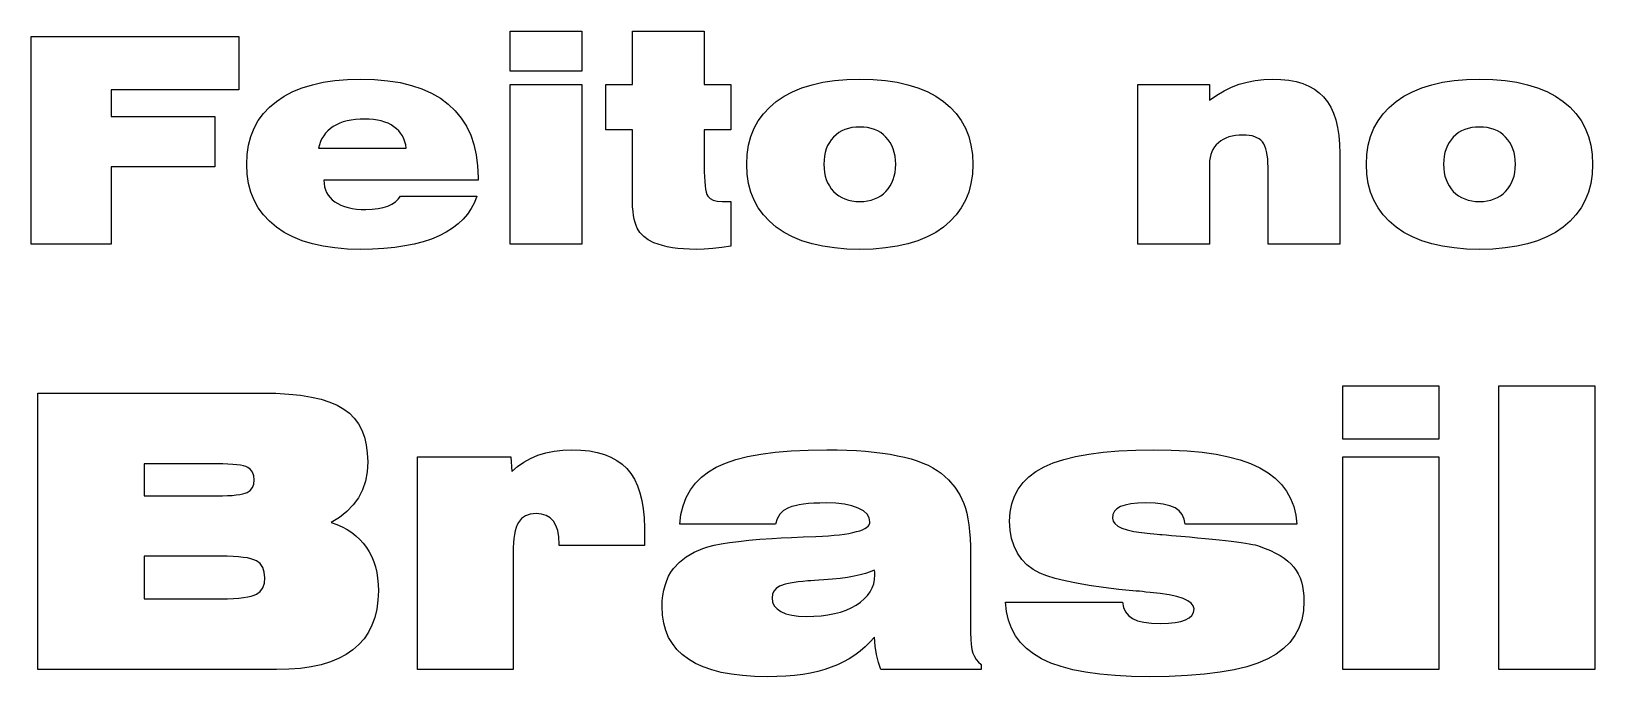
# Model space of a CAD drawing. Header units: millimetres. Extents: x -14.8 to 14.6, y -0.1 to 12.
import ezdxf

# ---------------------------------------------------------------- set-up
doc = ezdxf.new("R2010")
doc.units = ezdxf.units.MM

msp = doc.modelspace()

# ---------------------------------------------------------------- linework, layer by layer
at = {"color": 7, "linetype": 'Continuous'}
for p, q in [((-14.758, 8), (-14.758, 11.9)), ((-14.758, 11.9), (-14.758, 11.9)), ((-14.758, 11.9), (-10.858, 11.9)), ((-10.858, 11.9), (-10.858, 11.9)), ((-10.858, 11.9), (-10.858, 10.9)), ((-5.758, 11.25), (-5.758, 12)), ((-5.758, 12), (-5.758, 12)), ((-5.758, 12), (-4.408, 12)), ((-4.408, 12), (-4.408, 12)), ((-4.408, 12), (-4.408, 11.25)), ((-3.458, 11), (-3.458, 12)), ((-3.458, 12), (-3.458, 12)), ((-3.458, 12), (-2.108, 12)), ((-2.108, 12), (-2.108, 12)), ((-2.108, 12), (-2.108, 11)), ((-4.408, 11.25), (-5.758, 11.25)), ((-4.408, 11.25), (-4.408, 11.25)), ((-10.858, 10.9), (-13.258, 10.9)), ((-13.258, 10.9), (-13.258, 10.9)), ((-13.258, 10.9), (-13.258, 10.4)), ((-10.858, 10.9), (-10.858, 10.9)), ((-9.841, 10.865), (-9.665, 10.937)), ((-9.665, 10.937), (-9.474, 10.995)), ((-9.474, 10.995), (-9.269, 11.041)), ((-9.269, 11.041), (-9.049, 11.074)), ((-9.049, 11.074), (-8.815, 11.094)), ((-8.815, 11.094), (-8.566, 11.1)), ((-8.566, 11.1), (-8.566, 11.1)), ((-8.566, 11.1), (-8.303, 11.093)), ((-8.303, 11.093), (-8.056, 11.07)), ((-8.056, 11.07), (-7.826, 11.034)), ((-7.826, 11.034), (-7.611, 10.983)), ((-7.611, 10.983), (-7.414, 10.916)), ((-7.414, 10.916), (-7.233, 10.835)), ((-5.758, 8), (-5.758, 11)), ((-5.758, 11), (-5.758, 11)), ((-5.758, 11), (-4.408, 11)), ((-4.408, 11), (-4.408, 11)), ((-4.408, 11), (-4.408, 8)), ((-3.958, 10.15), (-3.958, 11)), ((-3.958, 11), (-3.958, 11)), ((-3.958, 11), (-3.458, 11)), ((-3.458, 11), (-3.458, 11)), ((-2.108, 11), (-2.108, 11)), ((-2.108, 11), (-1.608, 11)), ((-1.608, 11), (-1.608, 11)), ((-1.608, 11), (-1.608, 10.15)), ((-0.445, 10.864), (-0.27, 10.936)), ((-0.27, 10.936), (-0.081, 10.995)), ((-0.081, 10.995), (0.122, 11.041)), ((0.122, 11.041), (0.34, 11.073)), ((0.34, 11.073), (0.572, 11.094)), ((0.572, 11.094), (0.819, 11.1)), ((0.819, 11.1), (0.819, 11.1)), ((0.819, 11.1), (1.066, 11.094)), ((1.066, 11.094), (1.299, 11.074)), ((1.299, 11.074), (1.517, 11.041)), ((1.517, 11.041), (1.721, 10.995)), ((1.721, 10.995), (1.91, 10.937)), ((1.91, 10.937), (2.084, 10.865)), ((6.042, 8), (6.042, 11)), ((6.042, 11), (6.042, 11)), ((6.042, 11), (7.392, 11)), ((7.392, 11), (7.392, 11)), ((7.392, 11), (7.392, 10.705)), ((7.528, 10.799), (7.666, 10.88)), ((7.666, 10.88), (7.807, 10.948)), ((7.807, 10.948), (7.95, 11.003)), ((7.95, 11.003), (8.099, 11.045)), ((8.099, 11.045), (8.252, 11.076)), ((8.252, 11.076), (8.411, 11.094)), ((8.411, 11.094), (8.575, 11.1)), ((8.575, 11.1), (8.575, 11.1)), ((8.575, 11.1), (8.734, 11.095)), ((8.734, 11.095), (8.882, 11.079)), ((8.882, 11.079), (9.019, 11.053)), ((9.019, 11.053), (9.145, 11.016)), ((9.145, 11.016), (9.26, 10.969)), ((9.26, 10.969), (9.363, 10.912)), ((9.363, 10.912), (9.456, 10.844)), ((11.205, 10.864), (11.38, 10.936)), ((11.38, 10.936), (11.569, 10.995)), ((11.569, 10.995), (11.772, 11.041)), ((11.772, 11.041), (11.99, 11.073)), ((11.99, 11.073), (12.222, 11.094)), ((12.222, 11.094), (12.469, 11.1)), ((12.469, 11.1), (12.469, 11.1)), ((12.469, 11.1), (12.716, 11.094)), ((12.716, 11.094), (12.949, 11.074)), ((12.949, 11.074), (13.167, 11.041)), ((13.167, 11.041), (13.371, 10.995)), ((13.371, 10.995), (13.56, 10.937)), ((13.56, 10.937), (13.734, 10.865)), ((-10.281, 10.572), (-10.15, 10.682)), ((-10.15, 10.682), (-10.003, 10.78)), ((-10.003, 10.78), (-9.841, 10.865)), ((-7.233, 10.835), (-7.068, 10.74)), ((-7.068, 10.74), (-6.919, 10.63)), ((-6.919, 10.63), (-6.788, 10.505)), ((-0.883, 10.57), (-0.752, 10.68)), ((-0.752, 10.68), (-0.606, 10.779)), ((-0.606, 10.779), (-0.445, 10.864)), ((2.084, 10.865), (2.244, 10.78)), ((2.244, 10.78), (2.389, 10.682)), ((2.389, 10.682), (2.519, 10.572)), ((7.392, 10.705), (7.528, 10.799)), ((7.392, 10.705), (7.392, 10.705)), ((9.456, 10.844), (9.537, 10.765)), ((9.537, 10.765), (9.608, 10.675)), ((9.608, 10.675), (9.671, 10.573)), ((10.767, 10.57), (10.898, 10.68)), ((10.898, 10.68), (11.044, 10.779)), ((11.044, 10.779), (11.205, 10.864)), ((13.734, 10.865), (13.894, 10.78)), ((13.894, 10.78), (14.039, 10.682)), ((14.039, 10.682), (14.169, 10.572)), ((-13.258, 10.4), (-13.258, 10.4)), ((-13.258, 10.4), (-11.308, 10.4)), ((-11.308, 10.4), (-11.308, 10.4)), ((-11.308, 10.4), (-11.308, 9.45)), ((-10.568, 10.177), (-10.49, 10.32)), ((-10.49, 10.32), (-10.394, 10.452)), ((-10.394, 10.452), (-10.281, 10.572)), ((-8.892, 10.295), (-8.959, 10.27)), ((-8.82, 10.315), (-8.892, 10.295)), ((-8.743, 10.33), (-8.82, 10.315)), ((-8.662, 10.341), (-8.743, 10.33)), ((-8.577, 10.348), (-8.662, 10.341)), ((-8.487, 10.35), (-8.577, 10.348)), ((-8.404, 10.348), (-8.487, 10.35)), ((-8.487, 10.35), (-8.487, 10.35)), ((-8.325, 10.341), (-8.404, 10.348)), ((-8.251, 10.33), (-8.325, 10.341)), ((-8.179, 10.314), (-8.251, 10.33)), ((-8.114, 10.294), (-8.179, 10.314)), ((-8.052, 10.27), (-8.114, 10.294)), ((-6.788, 10.505), (-6.674, 10.367)), ((-6.674, 10.367), (-6.577, 10.216)), ((-1.169, 10.176), (-1.091, 10.318)), ((-1.091, 10.318), (-0.995, 10.449)), ((-0.995, 10.449), (-0.883, 10.57)), ((2.519, 10.572), (2.631, 10.452)), ((2.631, 10.452), (2.726, 10.32)), ((2.726, 10.32), (2.803, 10.177)), ((9.671, 10.573), (9.723, 10.459)), ((9.723, 10.459), (9.766, 10.333)), ((9.766, 10.333), (9.799, 10.194)), ((10.481, 10.176), (10.559, 10.318)), ((10.559, 10.318), (10.655, 10.449)), ((10.655, 10.449), (10.767, 10.57)), ((14.169, 10.572), (14.281, 10.452)), ((14.281, 10.452), (14.376, 10.32)), ((14.376, 10.32), (14.453, 10.177)), ((-10.673, 9.859), (-10.629, 10.023)), ((-10.629, 10.023), (-10.568, 10.177)), ((-9.261, 10.036), (-9.294, 9.983)), ((-9.225, 10.085), (-9.261, 10.036)), ((-9.182, 10.13), (-9.225, 10.085)), ((-9.133, 10.171), (-9.182, 10.13)), ((-9.08, 10.209), (-9.133, 10.171)), ((-9.022, 10.241), (-9.08, 10.209)), ((-8.959, 10.27), (-9.022, 10.241)), ((-7.995, 10.24), (-8.052, 10.27)), ((-7.942, 10.206), (-7.995, 10.24)), ((-7.893, 10.169), (-7.942, 10.206)), ((-7.851, 10.127), (-7.893, 10.169)), ((-7.814, 10.082), (-7.851, 10.127)), ((-7.782, 10.033), (-7.814, 10.082)), ((-7.755, 9.98), (-7.782, 10.033)), ((-6.577, 10.216), (-6.498, 10.05)), ((-6.498, 10.05), (-6.437, 9.87)), ((-3.458, 10.15), (-3.958, 10.15)), ((-3.958, 10.15), (-3.958, 10.15)), ((-3.458, 8.887), (-3.458, 10.15)), ((-3.458, 10.15), (-3.458, 10.15)), ((-1.608, 10.15), (-2.108, 10.15)), ((-2.108, 10.15), (-2.108, 10.15)), ((-2.108, 10.15), (-2.108, 9.48)), ((-1.608, 10.15), (-1.608, 10.15)), ((-1.273, 9.859), (-1.23, 10.023)), ((-1.23, 10.023), (-1.169, 10.176)), ((0.324, 10.011), (0.282, 9.962)), ((0.372, 10.055), (0.324, 10.011)), ((0.424, 10.094), (0.372, 10.055)), ((0.479, 10.126), (0.424, 10.094)), ((0.539, 10.153), (0.479, 10.126)), ((0.603, 10.173), (0.539, 10.153)), ((0.67, 10.188), (0.603, 10.173)), ((0.742, 10.197), (0.67, 10.188)), ((0.817, 10.2), (0.742, 10.197)), ((0.892, 10.197), (0.817, 10.2)), ((0.817, 10.2), (0.817, 10.2)), ((0.964, 10.188), (0.892, 10.197)), ((1.031, 10.173), (0.964, 10.188)), ((1.095, 10.153), (1.031, 10.173)), ((1.154, 10.126), (1.095, 10.153)), ((1.21, 10.094), (1.154, 10.126)), ((1.261, 10.055), (1.21, 10.094)), ((1.309, 10.011), (1.261, 10.055)), ((1.352, 9.962), (1.309, 10.011)), ((2.803, 10.177), (2.864, 10.023)), ((2.864, 10.023), (2.907, 9.859)), ((7.756, 10.014), (7.7, 9.993)), ((7.815, 10.03), (7.756, 10.014)), ((7.878, 10.041), (7.815, 10.03)), ((7.946, 10.048), (7.878, 10.041)), ((8.017, 10.05), (7.946, 10.048)), ((8.08, 10.048), (8.017, 10.05)), ((8.017, 10.05), (8.017, 10.05)), ((8.139, 10.042), (8.08, 10.048)), ((8.192, 10.032), (8.139, 10.042)), ((8.241, 10.017), (8.192, 10.032)), ((8.284, 9.999), (8.241, 10.017)), ((8.323, 9.977), (8.284, 9.999)), ((9.799, 10.194), (9.823, 10.043)), ((9.823, 10.043), (9.837, 9.88)), ((10.377, 9.859), (10.42, 10.023)), ((10.42, 10.023), (10.481, 10.176)), ((11.974, 10.011), (11.932, 9.962)), ((12.022, 10.055), (11.974, 10.011)), ((12.074, 10.094), (12.022, 10.055)), ((12.129, 10.126), (12.074, 10.094)), ((12.189, 10.153), (12.129, 10.126)), ((12.253, 10.173), (12.189, 10.153)), ((12.32, 10.188), (12.253, 10.173)), ((12.392, 10.197), (12.32, 10.188)), ((12.467, 10.2), (12.392, 10.197)), ((12.542, 10.197), (12.467, 10.2)), ((12.467, 10.2), (12.467, 10.2)), ((12.614, 10.188), (12.542, 10.197)), ((12.681, 10.173), (12.614, 10.188)), ((12.745, 10.153), (12.681, 10.173)), ((12.804, 10.126), (12.745, 10.153)), ((12.86, 10.094), (12.804, 10.126)), ((12.911, 10.055), (12.86, 10.094)), ((12.959, 10.011), (12.911, 10.055)), ((13.002, 9.962), (12.959, 10.011)), ((14.453, 10.177), (14.514, 10.023)), ((14.514, 10.023), (14.557, 9.859)), ((-10.7, 9.684), (-10.673, 9.859)), ((-9.342, 9.865), (-9.358, 9.8)), ((-9.358, 9.8), (-7.708, 9.8)), ((-9.321, 9.926), (-9.342, 9.865)), ((-9.294, 9.983), (-9.321, 9.926)), ((-7.734, 9.924), (-7.755, 9.98)), ((-7.718, 9.864), (-7.734, 9.924)), ((-7.708, 9.8), (-7.718, 9.864)), ((-7.708, 9.8), (-7.708, 9.8)), ((-6.437, 9.87), (-6.393, 9.677)), ((-1.3, 9.684), (-1.273, 9.859)), ((0.167, 9.723), (0.153, 9.653)), ((0.188, 9.789), (0.167, 9.723)), ((0.213, 9.851), (0.188, 9.789)), ((0.245, 9.909), (0.213, 9.851)), ((0.282, 9.962), (0.245, 9.909)), ((1.389, 9.909), (1.352, 9.962)), ((1.421, 9.851), (1.389, 9.909)), ((1.446, 9.789), (1.421, 9.851)), ((1.466, 9.723), (1.446, 9.789)), ((1.48, 9.653), (1.466, 9.723)), ((2.907, 9.859), (2.933, 9.684)), ((7.433, 9.733), (7.415, 9.681)), ((7.457, 9.78), (7.433, 9.733)), ((7.485, 9.826), (7.457, 9.78)), ((7.519, 9.867), (7.485, 9.826)), ((7.558, 9.905), (7.519, 9.867)), ((7.602, 9.939), (7.558, 9.905)), ((7.649, 9.968), (7.602, 9.939)), ((7.7, 9.993), (7.649, 9.968)), ((8.357, 9.95), (8.323, 9.977)), ((8.385, 9.92), (8.357, 9.95)), ((8.41, 9.884), (8.385, 9.92)), ((8.432, 9.841), (8.41, 9.884)), ((8.45, 9.792), (8.432, 9.841)), ((8.465, 9.737), (8.45, 9.792)), ((8.477, 9.673), (8.465, 9.737)), ((9.837, 9.88), (9.842, 9.704)), ((9.842, 9.704), (9.842, 9.704)), ((9.842, 9.704), (9.842, 8)), ((10.35, 9.684), (10.377, 9.859)), ((11.817, 9.723), (11.803, 9.653)), ((11.838, 9.789), (11.817, 9.723)), ((11.863, 9.851), (11.838, 9.789)), ((11.895, 9.909), (11.863, 9.851)), ((11.932, 9.962), (11.895, 9.909)), ((13.039, 9.909), (13.002, 9.962)), ((13.071, 9.851), (13.039, 9.909)), ((13.096, 9.789), (13.071, 9.851)), ((13.116, 9.723), (13.096, 9.789)), ((13.13, 9.653), (13.116, 9.723)), ((14.557, 9.859), (14.583, 9.684)), ((-11.308, 9.45), (-13.258, 9.45)), ((-13.258, 9.45), (-13.258, 9.45)), ((-13.258, 9.45), (-13.258, 8)), ((-11.308, 9.45), (-11.308, 9.45)), ((-10.708, 9.498), (-10.7, 9.684)), ((-10.7, 9.313), (-10.708, 9.498)), ((-10.708, 9.498), (-10.708, 9.498)), ((-6.393, 9.677), (-6.367, 9.47)), ((-6.367, 9.47), (-6.358, 9.249)), ((-2.108, 9.48), (-2.108, 9.48)), ((-2.108, 9.48), (-2.108, 9.367)), ((-1.308, 9.498), (-1.3, 9.684)), ((-1.3, 9.313), (-1.308, 9.498)), ((0.145, 9.579), (0.142, 9.5)), ((0.142, 9.5), (0.145, 9.422)), ((0.153, 9.653), (0.145, 9.579)), ((0.145, 9.422), (0.153, 9.348)), ((1.489, 9.579), (1.48, 9.653)), ((1.48, 9.348), (1.489, 9.422)), ((1.492, 9.5), (1.489, 9.579)), ((1.489, 9.422), (1.492, 9.5)), ((1.492, 9.5), (1.492, 9.5)), ((2.933, 9.684), (2.942, 9.498)), ((2.942, 9.498), (2.933, 9.313)), ((2.942, 9.498), (2.942, 9.498)), ((7.394, 9.567), (7.392, 9.505)), ((7.392, 9.505), (7.392, 9.505)), ((7.392, 9.505), (7.392, 8)), ((7.402, 9.626), (7.394, 9.567)), ((7.415, 9.681), (7.402, 9.626)), ((8.485, 9.605), (8.477, 9.673)), ((8.49, 9.529), (8.485, 9.605)), ((8.492, 9.446), (8.49, 9.529)), ((8.492, 8), (8.492, 9.446)), ((8.492, 9.446), (8.492, 9.446)), ((10.342, 9.498), (10.35, 9.684)), ((10.35, 9.313), (10.342, 9.498)), ((11.795, 9.579), (11.792, 9.5)), ((11.792, 9.5), (11.795, 9.422)), ((11.803, 9.653), (11.795, 9.579)), ((11.795, 9.422), (11.803, 9.348)), ((13.139, 9.579), (13.13, 9.653)), ((13.13, 9.348), (13.139, 9.422)), ((13.142, 9.5), (13.139, 9.579)), ((13.139, 9.422), (13.142, 9.5)), ((13.142, 9.5), (13.142, 9.5)), ((14.583, 9.684), (14.592, 9.498)), ((14.592, 9.498), (14.583, 9.313)), ((14.592, 9.498), (14.592, 9.498)), ((-10.673, 9.139), (-10.7, 9.313)), ((-10.629, 8.975), (-10.673, 9.139)), ((-6.358, 9.2), (-9.258, 9.2)), ((-9.258, 9.2), (-9.258, 9.2)), ((-9.258, 9.2), (-9.255, 9.136)), ((-9.255, 9.136), (-9.245, 9.077)), ((-6.358, 9.249), (-6.358, 9.249)), ((-6.358, 9.249), (-6.358, 9.2)), ((-6.358, 9.2), (-6.358, 9.2)), ((-2.108, 9.367), (-2.104, 9.265)), ((-2.104, 9.265), (-2.099, 9.175)), ((-2.099, 9.175), (-2.091, 9.097)), ((-1.273, 9.139), (-1.3, 9.313)), ((-1.23, 8.975), (-1.273, 9.139)), ((0.153, 9.348), (0.167, 9.278)), ((0.167, 9.278), (0.188, 9.212)), ((0.188, 9.212), (0.213, 9.151)), ((0.213, 9.151), (0.245, 9.093)), ((1.389, 9.093), (1.421, 9.151)), ((1.421, 9.151), (1.446, 9.212)), ((1.446, 9.212), (1.466, 9.278)), ((1.466, 9.278), (1.48, 9.348)), ((2.907, 9.139), (2.864, 8.975)), ((2.933, 9.313), (2.907, 9.139)), ((10.377, 9.139), (10.35, 9.313)), ((10.42, 8.975), (10.377, 9.139)), ((11.803, 9.348), (11.817, 9.278)), ((11.817, 9.278), (11.838, 9.212)), ((11.838, 9.212), (11.863, 9.151)), ((11.863, 9.151), (11.895, 9.093)), ((13.039, 9.093), (13.071, 9.151)), ((13.071, 9.151), (13.096, 9.212)), ((13.096, 9.212), (13.116, 9.278)), ((13.116, 9.278), (13.13, 9.348)), ((14.557, 9.139), (14.514, 8.975)), ((14.583, 9.313), (14.557, 9.139)), ((-10.568, 8.822), (-10.629, 8.975)), ((-10.49, 8.68), (-10.568, 8.822)), ((-9.245, 9.077), (-9.229, 9.02)), ((-9.229, 9.02), (-9.206, 8.967)), ((-9.206, 8.967), (-9.177, 8.918)), ((-9.177, 8.918), (-9.141, 8.873)), ((-9.141, 8.873), (-9.099, 8.831)), ((-9.099, 8.831), (-9.051, 8.794)), ((-7.913, 8.793), (-7.859, 8.843)), ((-7.859, 8.843), (-7.818, 8.9)), ((-7.818, 8.9), (-7.818, 8.9)), ((-7.818, 8.9), (-6.384, 8.9)), ((-6.384, 8.9), (-6.429, 8.781)), ((-3.457, 8.789), (-3.458, 8.887)), ((-3.458, 8.887), (-3.458, 8.887)), ((-2.091, 9.097), (-2.082, 9.03)), ((-2.082, 9.03), (-2.07, 8.975)), ((-2.07, 8.975), (-2.056, 8.932)), ((-2.056, 8.932), (-2.04, 8.901)), ((-2.04, 8.901), (-1.998, 8.857)), ((-1.998, 8.857), (-1.938, 8.825)), ((-1.938, 8.825), (-1.862, 8.806)), ((-1.169, 8.822), (-1.23, 8.975)), ((-1.091, 8.68), (-1.169, 8.822)), ((0.245, 9.093), (0.282, 9.039)), ((0.282, 9.039), (0.324, 8.99)), ((0.324, 8.99), (0.372, 8.945)), ((0.372, 8.945), (0.424, 8.907)), ((0.424, 8.907), (0.479, 8.874)), ((0.479, 8.874), (0.539, 8.848)), ((0.539, 8.848), (0.603, 8.827)), ((0.603, 8.827), (0.67, 8.812)), ((0.964, 8.812), (1.031, 8.827)), ((1.031, 8.827), (1.095, 8.848)), ((1.095, 8.848), (1.154, 8.874)), ((1.154, 8.874), (1.21, 8.907)), ((1.21, 8.907), (1.261, 8.945)), ((1.261, 8.945), (1.309, 8.99)), ((1.309, 8.99), (1.352, 9.039)), ((1.352, 9.039), (1.389, 9.093)), ((2.803, 8.822), (2.726, 8.68)), ((2.864, 8.975), (2.803, 8.822)), ((10.481, 8.822), (10.42, 8.975)), ((10.559, 8.68), (10.481, 8.822)), ((11.895, 9.093), (11.932, 9.039)), ((11.932, 9.039), (11.974, 8.99)), ((11.974, 8.99), (12.022, 8.945)), ((12.022, 8.945), (12.074, 8.907)), ((12.074, 8.907), (12.129, 8.874)), ((12.129, 8.874), (12.189, 8.848)), ((12.189, 8.848), (12.253, 8.827)), ((12.253, 8.827), (12.32, 8.812)), ((12.614, 8.812), (12.681, 8.827)), ((12.681, 8.827), (12.745, 8.848)), ((12.745, 8.848), (12.804, 8.874)), ((12.804, 8.874), (12.86, 8.907)), ((12.86, 8.907), (12.911, 8.945)), ((12.911, 8.945), (12.959, 8.99)), ((12.959, 8.99), (13.002, 9.039)), ((13.002, 9.039), (13.039, 9.093)), ((14.453, 8.822), (14.376, 8.68)), ((14.514, 8.975), (14.453, 8.822)), ((-10.393, 8.548), (-10.49, 8.68)), ((-10.28, 8.428), (-10.393, 8.548)), ((-9.051, 8.794), (-8.996, 8.76)), ((-8.996, 8.76), (-8.936, 8.731)), ((-8.936, 8.731), (-8.871, 8.706)), ((-8.871, 8.706), (-8.801, 8.686)), ((-8.801, 8.686), (-8.726, 8.67)), ((-8.726, 8.67), (-8.645, 8.659)), ((-8.645, 8.659), (-8.559, 8.652)), ((-8.559, 8.652), (-8.468, 8.65)), ((-8.468, 8.65), (-8.349, 8.654)), ((-8.468, 8.65), (-8.468, 8.65)), ((-8.349, 8.654), (-8.24, 8.666)), ((-8.24, 8.666), (-8.143, 8.686)), ((-8.143, 8.686), (-8.055, 8.714)), ((-8.055, 8.714), (-7.978, 8.75)), ((-7.978, 8.75), (-7.913, 8.793)), ((-6.555, 8.565), (-6.636, 8.469)), ((-6.486, 8.67), (-6.555, 8.565)), ((-6.429, 8.781), (-6.486, 8.67)), ((-3.453, 8.698), (-3.457, 8.789)), ((-3.446, 8.614), (-3.453, 8.698)), ((-3.436, 8.537), (-3.446, 8.614)), ((-3.423, 8.467), (-3.436, 8.537)), ((-1.862, 8.806), (-1.768, 8.8)), ((-1.768, 8.8), (-1.768, 8.8)), ((-1.768, 8.8), (-1.608, 8.8)), ((-1.608, 8.8), (-1.608, 8.8)), ((-1.608, 8.8), (-1.608, 7.959)), ((-0.995, 8.548), (-1.091, 8.68)), ((-0.883, 8.428), (-0.995, 8.548)), ((0.67, 8.812), (0.742, 8.803)), ((0.742, 8.803), (0.817, 8.8)), ((0.817, 8.8), (0.892, 8.803)), ((0.817, 8.8), (0.817, 8.8)), ((0.892, 8.803), (0.964, 8.812)), ((2.631, 8.548), (2.519, 8.428)), ((2.726, 8.68), (2.631, 8.548)), ((10.655, 8.548), (10.559, 8.68)), ((10.767, 8.428), (10.655, 8.548)), ((12.32, 8.812), (12.392, 8.803)), ((12.392, 8.803), (12.467, 8.8)), ((12.467, 8.8), (12.542, 8.803)), ((12.467, 8.8), (12.467, 8.8)), ((12.542, 8.803), (12.614, 8.812)), ((14.281, 8.548), (14.169, 8.428)), ((14.376, 8.68), (14.281, 8.548)), ((-10.149, 8.318), (-10.28, 8.428)), ((-10.002, 8.22), (-10.149, 8.318)), ((-6.839, 8.297), (-6.958, 8.222)), ((-6.732, 8.379), (-6.839, 8.297)), ((-6.636, 8.469), (-6.732, 8.379)), ((-3.408, 8.404), (-3.423, 8.467)), ((-3.389, 8.348), (-3.408, 8.404)), ((-3.368, 8.3), (-3.389, 8.348)), ((-3.315, 8.216), (-3.368, 8.3)), ((-0.752, 8.318), (-0.883, 8.428)), ((-0.606, 8.22), (-0.752, 8.318)), ((2.389, 8.318), (2.244, 8.22)), ((2.519, 8.428), (2.389, 8.318)), ((10.898, 8.318), (10.767, 8.428)), ((11.044, 8.22), (10.898, 8.318)), ((14.039, 8.318), (13.894, 8.22)), ((14.169, 8.428), (14.039, 8.318)), ((-13.258, 8), (-14.758, 8)), ((-13.258, 8), (-13.258, 8)), ((-9.84, 8.135), (-10.002, 8.22)), ((-9.664, 8.063), (-9.84, 8.135)), ((-9.473, 8.005), (-9.664, 8.063)), ((-9.268, 7.959), (-9.473, 8.005)), ((-9.049, 7.926), (-9.268, 7.959)), ((-7.926, 7.936), (-8.128, 7.916)), ((-7.736, 7.964), (-7.926, 7.936)), ((-7.558, 7.999), (-7.736, 7.964)), ((-7.39, 8.043), (-7.558, 7.999)), ((-7.235, 8.095), (-7.39, 8.043)), ((-7.09, 8.155), (-7.235, 8.095)), ((-6.958, 8.222), (-7.09, 8.155)), ((-4.408, 8), (-5.758, 8)), ((-4.408, 8), (-4.408, 8)), ((-3.244, 8.141), (-3.315, 8.216)), ((-3.159, 8.078), (-3.244, 8.141)), ((-3.057, 8.026), (-3.159, 8.078)), ((-2.976, 7.996), (-3.057, 8.026)), ((-3.057, 8.026), (-3.057, 8.026)), ((-2.891, 7.97), (-2.976, 7.996)), ((-2.801, 7.948), (-2.891, 7.97)), ((-2.704, 7.93), (-2.801, 7.948)), ((-1.608, 7.959), (-1.779, 7.934)), ((-0.445, 8.135), (-0.606, 8.22)), ((-0.27, 8.063), (-0.445, 8.135)), ((-0.081, 8.005), (-0.27, 8.063)), ((0.122, 7.959), (-0.081, 8.005)), ((0.34, 7.926), (0.122, 7.959)), ((1.517, 7.959), (1.299, 7.926)), ((1.721, 8.005), (1.517, 7.959)), ((1.91, 8.063), (1.721, 8.005)), ((2.084, 8.135), (1.91, 8.063)), ((2.244, 8.22), (2.084, 8.135)), ((7.392, 8), (6.042, 8)), ((7.392, 8), (7.392, 8)), ((9.842, 8), (8.492, 8)), ((8.492, 8), (8.492, 8)), ((9.842, 8), (9.842, 8)), ((11.205, 8.135), (11.044, 8.22)), ((11.38, 8.063), (11.205, 8.135)), ((11.569, 8.005), (11.38, 8.063)), ((11.772, 7.959), (11.569, 8.005)), ((11.99, 7.926), (11.772, 7.959)), ((13.167, 7.959), (12.949, 7.926)), ((13.371, 8.005), (13.167, 7.959)), ((13.56, 8.063), (13.371, 8.005)), ((13.734, 8.135), (13.56, 8.063)), ((13.894, 8.22), (13.734, 8.135)), ((-8.815, 7.906), (-9.049, 7.926)), ((-8.566, 7.9), (-8.815, 7.906)), ((-8.341, 7.904), (-8.566, 7.9)), ((-8.566, 7.9), (-8.566, 7.9)), ((-8.128, 7.916), (-8.341, 7.904)), ((-2.603, 7.917), (-2.704, 7.93)), ((-2.495, 7.908), (-2.603, 7.917)), ((-2.382, 7.902), (-2.495, 7.908)), ((-2.261, 7.9), (-2.382, 7.902)), ((-2.106, 7.904), (-2.261, 7.9)), ((-2.261, 7.9), (-2.261, 7.9)), ((-1.945, 7.915), (-2.106, 7.904)), ((-1.779, 7.934), (-1.945, 7.915)), ((0.572, 7.906), (0.34, 7.926)), ((0.819, 7.9), (0.572, 7.906)), ((1.066, 7.906), (0.819, 7.9)), ((0.819, 7.9), (0.819, 7.9)), ((1.299, 7.926), (1.066, 7.906)), ((12.222, 7.906), (11.99, 7.926)), ((12.469, 7.9), (12.222, 7.906)), ((12.716, 7.906), (12.469, 7.9)), ((12.469, 7.9), (12.469, 7.9)), ((12.949, 7.926), (12.716, 7.906)), ((9.9, 4.333), (9.9, 5.333)), ((9.9, 5.333), (9.9, 5.333)), ((9.9, 5.333), (11.7, 5.333)), ((11.7, 5.333), (11.7, 5.333)), ((11.7, 5.333), (11.7, 4.333)), ((12.833, 0), (12.833, 5.333)), ((12.833, 5.333), (12.833, 5.333)), ((12.833, 5.333), (14.633, 5.333)), ((14.633, 5.333), (14.633, 5.333)), ((14.633, 5.333), (14.633, 0)), ((-14.633, 0), (-14.633, 5.2)), ((-14.633, 5.2), (-14.633, 5.2)), ((-14.633, 5.2), (-10.42, 5.2)), ((-10.42, 5.2), (-10.158, 5.195)), ((-10.158, 5.195), (-9.917, 5.181)), ((-9.917, 5.181), (-9.695, 5.157)), ((-9.695, 5.157), (-9.493, 5.125)), ((-9.493, 5.125), (-9.31, 5.082)), ((-9.31, 5.082), (-9.148, 5.03)), ((-9.148, 5.03), (-9.006, 4.97)), ((-9.006, 4.97), (-8.883, 4.899)), ((-8.883, 4.899), (-8.778, 4.818)), ((-8.778, 4.818), (-8.686, 4.724)), ((-8.686, 4.724), (-8.609, 4.619)), ((-8.609, 4.619), (-8.546, 4.5)), ((-8.546, 4.5), (-8.497, 4.37)), ((-8.497, 4.37), (-8.461, 4.227)), ((-8.461, 4.227), (-8.441, 4.072)), ((-4.931, 4.107), (-4.767, 4.127)), ((-4.767, 4.127), (-4.594, 4.133)), ((-4.594, 4.133), (-4.594, 4.133)), ((-4.594, 4.133), (-4.424, 4.128)), ((-4.424, 4.128), (-4.266, 4.111)), ((-0.475, 4.114), (-0.152, 4.128)), ((-0.152, 4.128), (0.197, 4.133)), ((0.197, 4.133), (0.197, 4.133)), ((0.197, 4.133), (0.391, 4.131)), ((0.391, 4.131), (0.576, 4.126)), ((0.576, 4.126), (0.754, 4.118)), ((0.754, 4.118), (0.924, 4.105)), ((5.685, 4.114), (6.004, 4.128)), ((6.004, 4.128), (6.346, 4.133)), ((6.346, 4.133), (6.346, 4.133)), ((6.346, 4.133), (6.67, 4.128)), ((6.67, 4.128), (6.972, 4.112)), ((11.7, 4.333), (9.9, 4.333)), ((11.7, 4.333), (11.7, 4.333)), ((-12.633, 3.867), (-12.633, 3.267)), ((-11.271, 3.867), (-12.633, 3.867)), ((-11.16, 3.866), (-11.271, 3.867)), ((-11.271, 3.867), (-11.271, 3.867)), ((-11.06, 3.862), (-11.16, 3.866)), ((-10.972, 3.857), (-11.06, 3.862)), ((-10.893, 3.851), (-10.972, 3.857)), ((-10.826, 3.842), (-10.893, 3.851)), ((-10.769, 3.83), (-10.826, 3.842)), ((-10.723, 3.818), (-10.769, 3.83)), ((-8.433, 3.904), (-8.444, 3.719)), ((-8.441, 4.072), (-8.433, 3.904)), ((-8.433, 3.904), (-8.433, 3.904)), ((-7.5, 0), (-7.5, 4)), ((-7.5, 4), (-7.5, 4)), ((-7.5, 4), (-5.745, 4)), ((-5.745, 4), (-5.745, 4)), ((-5.745, 4), (-5.724, 3.722)), ((-5.616, 3.818), (-5.498, 3.901)), ((-5.498, 3.901), (-5.371, 3.971)), ((-5.371, 3.971), (-5.233, 4.029)), ((-5.233, 4.029), (-5.086, 4.075)), ((-5.086, 4.075), (-4.931, 4.107)), ((-4.266, 4.111), (-4.119, 4.083)), ((-4.119, 4.083), (-3.984, 4.045)), ((-3.984, 4.045), (-3.861, 3.996)), ((-3.861, 3.996), (-3.75, 3.934)), ((-3.75, 3.934), (-3.65, 3.862)), ((-3.65, 3.862), (-3.563, 3.78)), ((-1.88, 3.808), (-1.709, 3.884)), ((-1.709, 3.884), (-1.514, 3.951)), ((-1.514, 3.951), (-1.293, 4.006)), ((-1.293, 4.006), (-1.046, 4.052)), ((-1.046, 4.052), (-0.773, 4.087)), ((-0.773, 4.087), (-0.475, 4.114)), ((0.924, 4.105), (1.086, 4.09)), ((1.086, 4.09), (1.242, 4.071)), ((1.242, 4.071), (1.389, 4.048)), ((1.389, 4.048), (1.527, 4.022)), ((1.527, 4.022), (1.658, 3.993)), ((1.658, 3.993), (1.781, 3.96)), ((1.781, 3.96), (1.896, 3.924)), ((1.896, 3.924), (2.002, 3.884)), ((2.002, 3.884), (2.1, 3.842)), ((2.1, 3.842), (2.19, 3.796)), ((4.281, 3.81), (4.455, 3.886)), ((4.455, 3.886), (4.653, 3.952)), ((4.653, 3.952), (4.875, 4.007)), ((4.875, 4.007), (5.122, 4.053)), ((5.122, 4.053), (5.392, 4.087)), ((5.392, 4.087), (5.685, 4.114)), ((6.972, 4.112), (7.253, 4.085)), ((7.253, 4.085), (7.514, 4.048)), ((7.514, 4.048), (7.751, 4)), ((7.751, 4), (7.968, 3.942)), ((7.968, 3.942), (8.164, 3.872)), ((8.164, 3.872), (8.337, 3.792)), ((9.9, 0), (9.9, 4)), ((9.9, 4), (9.9, 4)), ((9.9, 4), (11.7, 4)), ((11.7, 4), (11.7, 4)), ((11.7, 4), (11.7, 0)), ((-10.688, 3.802), (-10.723, 3.818)), ((-10.634, 3.764), (-10.688, 3.802)), ((-10.597, 3.71), (-10.634, 3.764)), ((-10.574, 3.645), (-10.597, 3.71)), ((-10.575, 3.487), (-10.567, 3.566)), ((-10.567, 3.566), (-10.574, 3.645)), ((-10.567, 3.566), (-10.567, 3.566)), ((-8.477, 3.545), (-8.531, 3.382)), ((-8.444, 3.719), (-8.477, 3.545)), ((-5.724, 3.722), (-5.616, 3.818)), ((-5.724, 3.722), (-5.724, 3.722)), ((-3.563, 3.78), (-3.485, 3.685)), ((-3.485, 3.685), (-3.419, 3.578)), ((-3.419, 3.578), (-3.361, 3.458)), ((-2.272, 3.505), (-2.159, 3.62)), ((-2.159, 3.62), (-2.029, 3.721)), ((-2.029, 3.721), (-1.88, 3.808)), ((2.19, 3.796), (2.272, 3.746)), ((2.272, 3.746), (2.345, 3.693)), ((2.345, 3.693), (2.345, 3.693)), ((2.345, 3.693), (2.484, 3.569)), ((2.484, 3.569), (2.603, 3.432)), ((3.886, 3.516), (3.998, 3.626)), ((3.998, 3.626), (4.129, 3.724)), ((4.129, 3.724), (4.281, 3.81)), ((8.337, 3.792), (8.492, 3.7)), ((8.492, 3.7), (8.626, 3.598)), ((8.626, 3.598), (8.742, 3.482)), ((-12.633, 3.267), (-12.633, 3.267)), ((-12.633, 3.267), (-11.271, 3.267)), ((-11.271, 3.267), (-11.165, 3.268)), ((-11.271, 3.267), (-11.271, 3.267)), ((-11.165, 3.268), (-11.069, 3.271)), ((-11.069, 3.271), (-10.982, 3.276)), ((-10.982, 3.276), (-10.906, 3.283)), ((-10.906, 3.283), (-10.84, 3.292)), ((-10.84, 3.292), (-10.782, 3.303)), ((-10.782, 3.303), (-10.735, 3.316)), ((-10.735, 3.316), (-10.698, 3.331)), ((-10.698, 3.331), (-10.641, 3.37)), ((-10.641, 3.37), (-10.599, 3.422)), ((-10.599, 3.422), (-10.575, 3.487)), ((-8.531, 3.382), (-8.608, 3.232)), ((-3.361, 3.458), (-3.316, 3.326)), ((-3.316, 3.326), (-3.279, 3.18)), ((-2.503, 3.082), (-2.444, 3.236)), ((-2.444, 3.236), (-2.367, 3.377)), ((-2.367, 3.377), (-2.272, 3.505)), ((2.603, 3.432), (2.699, 3.283)), ((2.699, 3.283), (2.773, 3.123)), ((3.674, 3.116), (3.724, 3.261)), ((3.724, 3.261), (3.796, 3.395)), ((3.796, 3.395), (3.886, 3.516)), ((8.742, 3.482), (8.839, 3.356)), ((8.839, 3.356), (8.916, 3.218)), ((-8.823, 2.972), (-8.961, 2.862)), ((-8.705, 3.096), (-8.823, 2.972)), ((-8.608, 3.232), (-8.705, 3.096)), ((-3.279, 3.18), (-3.254, 3.022)), ((-3.254, 3.022), (-3.239, 2.851)), ((-2.544, 2.915), (-2.503, 3.082)), ((-0.615, 2.99), (-0.686, 2.92)), ((-0.52, 3.043), (-0.615, 2.99)), ((-0.463, 3.064), (-0.52, 3.043)), ((-0.397, 3.082), (-0.463, 3.064)), ((-0.322, 3.098), (-0.397, 3.082)), ((-0.239, 3.11), (-0.322, 3.098)), ((-0.146, 3.121), (-0.239, 3.11)), ((-0.044, 3.128), (-0.146, 3.121)), ((0.067, 3.132), (-0.044, 3.128)), ((0.185, 3.133), (0.067, 3.132)), ((0.366, 3.127), (0.185, 3.133)), ((0.185, 3.133), (0.185, 3.133)), ((0.527, 3.109), (0.366, 3.127)), ((0.667, 3.079), (0.527, 3.109)), ((0.787, 3.036), (0.667, 3.079)), ((0.884, 2.984), (0.787, 3.036)), ((0.954, 2.924), (0.884, 2.984)), ((2.773, 3.123), (2.803, 3.035)), ((2.803, 3.035), (2.828, 2.939)), ((3.633, 2.791), (3.644, 2.959)), ((3.644, 2.959), (3.674, 3.116)), ((5.604, 2.976), (5.576, 2.918)), ((5.652, 3.024), (5.604, 2.976)), ((5.718, 3.064), (5.652, 3.024)), ((5.804, 3.094), (5.718, 3.064)), ((5.911, 3.116), (5.804, 3.094)), ((6.041, 3.129), (5.911, 3.116)), ((6.192, 3.133), (6.041, 3.129)), ((6.369, 3.127), (6.192, 3.133)), ((6.192, 3.133), (6.192, 3.133)), ((6.519, 3.109), (6.369, 3.127)), ((6.644, 3.08), (6.519, 3.109)), ((6.743, 3.039), (6.644, 3.08)), ((6.82, 2.984), (6.743, 3.039)), ((6.877, 2.915), (6.82, 2.984)), ((8.916, 3.218), (8.974, 3.069)), ((8.974, 3.069), (9.014, 2.906)), ((-8.961, 2.862), (-9.12, 2.766)), ((-9.12, 2.766), (-9.12, 2.766)), ((-9.12, 2.766), (-9.014, 2.727)), ((-9.014, 2.727), (-8.914, 2.682)), ((-8.914, 2.682), (-8.821, 2.632)), ((-5.645, 2.669), (-5.661, 2.608)), ((-5.624, 2.721), (-5.645, 2.669)), ((-5.601, 2.767), (-5.624, 2.721)), ((-5.543, 2.84), (-5.601, 2.767)), ((-5.469, 2.892), (-5.543, 2.84)), ((-5.377, 2.923), (-5.469, 2.892)), ((-5.269, 2.933), (-5.377, 2.923)), ((-5.166, 2.925), (-5.269, 2.933)), ((-5.269, 2.933), (-5.269, 2.933)), ((-5.077, 2.898), (-5.166, 2.925)), ((-5.002, 2.854), (-5.077, 2.898)), ((-4.942, 2.792), (-5.002, 2.854)), ((-4.894, 2.711), (-4.942, 2.792)), ((-4.86, 2.614), (-4.894, 2.711)), ((-3.239, 2.851), (-3.233, 2.667)), ((-3.233, 2.667), (-3.233, 2.667)), ((-3.233, 2.667), (-3.233, 2.333)), ((-2.567, 2.733), (-2.544, 2.915)), ((-0.767, 2.733), (-2.567, 2.733)), ((-2.567, 2.733), (-2.567, 2.733)), ((-0.738, 2.834), (-0.767, 2.733)), ((-0.767, 2.733), (-0.767, 2.733)), ((-0.686, 2.92), (-0.738, 2.834)), ((0.867, 2.63), (0.91, 2.652)), ((0.91, 2.652), (0.946, 2.674)), ((0.946, 2.674), (0.974, 2.698)), ((0.996, 2.855), (0.954, 2.924)), ((0.974, 2.698), (0.994, 2.724)), ((0.994, 2.724), (1.005, 2.751)), ((1.009, 2.779), (0.996, 2.855)), ((1.005, 2.751), (1.009, 2.779)), ((1.009, 2.779), (1.009, 2.779)), ((2.828, 2.939), (2.85, 2.833)), ((2.85, 2.833), (2.869, 2.719)), ((2.869, 2.719), (2.882, 2.595)), ((3.643, 2.623), (3.633, 2.791)), ((3.633, 2.791), (3.633, 2.791)), ((5.576, 2.918), (5.567, 2.85)), ((5.567, 2.85), (5.567, 2.85)), ((5.567, 2.85), (5.578, 2.794)), ((5.578, 2.794), (5.611, 2.744)), ((5.611, 2.744), (5.667, 2.699)), ((5.667, 2.699), (5.745, 2.66)), ((5.745, 2.66), (5.844, 2.626)), ((6.915, 2.831), (6.877, 2.915)), ((6.933, 2.733), (6.915, 2.831)), ((9.033, 2.733), (6.933, 2.733)), ((6.933, 2.733), (6.933, 2.733)), ((9.014, 2.906), (9.033, 2.733)), ((9.033, 2.733), (9.033, 2.733)), ((-8.821, 2.632), (-8.734, 2.576)), ((-8.734, 2.576), (-8.655, 2.515)), ((-8.655, 2.515), (-8.582, 2.448)), ((-8.582, 2.448), (-8.517, 2.375)), ((-8.517, 2.375), (-8.457, 2.296)), ((-5.694, 2.383), (-5.699, 2.293)), ((-5.686, 2.466), (-5.694, 2.383)), ((-5.675, 2.541), (-5.686, 2.466)), ((-5.661, 2.608), (-5.675, 2.541)), ((-4.84, 2.496), (-4.86, 2.614)), ((-4.833, 2.36), (-4.84, 2.496)), ((-4.833, 2.333), (-4.833, 2.36)), ((-4.833, 2.36), (-4.833, 2.36)), ((-1.922, 2.337), (-1.788, 2.365)), ((-1.788, 2.365), (-1.634, 2.389)), ((-1.634, 2.389), (-1.461, 2.411)), ((-1.461, 2.411), (-1.27, 2.431)), ((-1.27, 2.431), (-1.059, 2.45)), ((-1.059, 2.45), (-0.829, 2.467)), ((-0.829, 2.467), (-0.659, 2.477)), ((-0.829, 2.467), (-0.829, 2.467)), ((-0.659, 2.477), (-0.466, 2.486)), ((-0.466, 2.486), (-0.249, 2.496)), ((-0.249, 2.496), (-0.008, 2.504)), ((-0.008, 2.504), (0.115, 2.51)), ((-0.008, 2.504), (-0.008, 2.504)), ((0.115, 2.51), (0.23, 2.518)), ((0.23, 2.518), (0.337, 2.526)), ((0.337, 2.526), (0.436, 2.536)), ((0.436, 2.536), (0.528, 2.549)), ((0.528, 2.549), (0.611, 2.561)), ((0.611, 2.561), (0.687, 2.577)), ((0.687, 2.577), (0.755, 2.594)), ((0.755, 2.594), (0.815, 2.611)), ((0.815, 2.611), (0.867, 2.63)), ((2.882, 2.595), (2.892, 2.462)), ((2.892, 2.462), (2.898, 2.321)), ((3.671, 2.467), (3.643, 2.623)), ((3.717, 2.321), (3.671, 2.467)), ((5.844, 2.626), (5.967, 2.598)), ((5.967, 2.598), (6.11, 2.575)), ((6.11, 2.575), (6.277, 2.558)), ((6.277, 2.558), (6.277, 2.558)), ((6.277, 2.558), (6.347, 2.552)), ((6.347, 2.552), (6.408, 2.547)), ((6.408, 2.547), (6.46, 2.542)), ((6.46, 2.542), (6.504, 2.538)), ((6.504, 2.538), (6.504, 2.538)), ((6.504, 2.538), (6.576, 2.532)), ((6.576, 2.532), (6.679, 2.524)), ((6.679, 2.524), (6.679, 2.524)), ((6.679, 2.524), (6.851, 2.508)), ((6.851, 2.508), (7.014, 2.494)), ((7.014, 2.494), (7.168, 2.479)), ((7.168, 2.479), (7.311, 2.466)), ((7.311, 2.466), (7.447, 2.451)), ((7.447, 2.451), (7.573, 2.438)), ((7.573, 2.438), (7.69, 2.425)), ((7.69, 2.425), (7.797, 2.413)), ((7.797, 2.413), (7.896, 2.4)), ((7.896, 2.4), (7.984, 2.387)), ((7.984, 2.387), (8.065, 2.376)), ((8.065, 2.376), (8.135, 2.365)), ((8.135, 2.365), (8.197, 2.353)), ((8.197, 2.353), (8.249, 2.343)), ((-11.197, 2.133), (-12.633, 2.133)), ((-12.633, 2.133), (-12.633, 2.133)), ((-12.633, 2.133), (-12.633, 1.333)), ((-11.075, 2.132), (-11.197, 2.133)), ((-11.197, 2.133), (-11.197, 2.133)), ((-10.964, 2.128), (-11.075, 2.132)), ((-10.864, 2.121), (-10.964, 2.128)), ((-10.774, 2.111), (-10.864, 2.121)), ((-10.696, 2.099), (-10.774, 2.111)), ((-10.629, 2.084), (-10.696, 2.099)), ((-10.573, 2.067), (-10.629, 2.084)), ((-10.527, 2.046), (-10.573, 2.067)), ((-8.457, 2.296), (-8.405, 2.212)), ((-8.405, 2.212), (-8.359, 2.123)), ((-8.359, 2.123), (-8.321, 2.029)), ((-5.699, 2.293), (-5.7, 2.196)), ((-5.7, 2.196), (-5.7, 2.196)), ((-5.7, 2.196), (-5.7, 0)), ((-3.233, 2.333), (-4.833, 2.333)), ((-4.833, 2.333), (-4.833, 2.333)), ((-3.233, 2.333), (-3.233, 2.333)), ((-2.574, 2.02), (-2.444, 2.123)), ((-2.444, 2.123), (-2.298, 2.209)), ((-2.298, 2.209), (-2.133, 2.279)), ((-2.133, 2.279), (-2.038, 2.309)), ((-2.038, 2.309), (-1.922, 2.337)), ((2.898, 2.321), (2.9, 2.17)), ((2.9, 2.17), (2.9, 2.17)), ((2.9, 2.17), (2.9, 0.69)), ((3.781, 2.188), (3.717, 2.321)), ((3.864, 2.069), (3.781, 2.188)), ((3.96, 1.967), (3.864, 2.069)), ((8.249, 2.343), (8.292, 2.332)), ((8.292, 2.332), (8.326, 2.322)), ((8.326, 2.322), (8.326, 2.322)), ((8.326, 2.322), (8.437, 2.28)), ((8.437, 2.28), (8.541, 2.237)), ((8.541, 2.237), (8.634, 2.192)), ((8.634, 2.192), (8.72, 2.143)), ((8.72, 2.143), (8.797, 2.093)), ((8.797, 2.093), (8.866, 2.04)), ((-10.457, 1.993), (-10.527, 2.046)), ((-10.406, 1.923), (-10.457, 1.993)), ((-10.377, 1.834), (-10.406, 1.923)), ((-10.367, 1.728), (-10.377, 1.834)), ((-8.321, 2.029), (-8.29, 1.93)), ((-8.29, 1.93), (-8.265, 1.826)), ((-8.265, 1.826), (-8.247, 1.718)), ((-2.776, 1.755), (-2.733, 1.831)), ((-2.733, 1.831), (-2.685, 1.901)), ((-2.685, 1.901), (-2.574, 2.02)), ((-2.685, 1.901), (-2.685, 1.901)), ((0.825, 1.78), (0.712, 1.755)), ((0.926, 1.807), (0.825, 1.78)), ((1.014, 1.836), (0.926, 1.807)), ((1.09, 1.87), (1.014, 1.836)), ((1.096, 1.854), (1.09, 1.87)), ((1.095, 1.695), (1.1, 1.781)), ((1.098, 1.836), (1.096, 1.854)), ((1.1, 1.815), (1.098, 1.836)), ((1.1, 1.781), (1.1, 1.815)), ((1.1, 1.781), (1.1, 1.781)), ((4.074, 1.881), (3.96, 1.967)), ((4.203, 1.812), (4.074, 1.881)), ((4.334, 1.762), (4.203, 1.812)), ((4.203, 1.812), (4.203, 1.812)), ((8.866, 2.04), (8.926, 1.984)), ((8.926, 1.984), (8.977, 1.927)), ((8.977, 1.927), (9.022, 1.866)), ((9.022, 1.866), (9.06, 1.8)), ((9.06, 1.8), (9.093, 1.728)), ((-10.522, 1.419), (-10.454, 1.47)), ((-10.454, 1.47), (-10.405, 1.539)), ((-10.405, 1.539), (-10.376, 1.625)), ((-10.376, 1.625), (-10.367, 1.728)), ((-10.367, 1.728), (-10.367, 1.728)), ((-8.247, 1.718), (-8.236, 1.603)), ((-8.233, 1.484), (-8.241, 1.305)), ((-8.236, 1.603), (-8.233, 1.484)), ((-8.233, 1.484), (-8.233, 1.484)), ((-2.885, 1.393), (-2.869, 1.491)), ((-2.869, 1.491), (-2.844, 1.584)), ((-2.844, 1.584), (-2.813, 1.673)), ((-2.813, 1.673), (-2.776, 1.755)), ((-0.798, 1.476), (-0.825, 1.416)), ((-0.754, 1.525), (-0.798, 1.476)), ((-0.693, 1.566), (-0.754, 1.525)), ((-0.653, 1.582), (-0.693, 1.566)), ((-0.606, 1.599), (-0.653, 1.582)), ((-0.552, 1.614), (-0.606, 1.599)), ((-0.49, 1.626), (-0.552, 1.614)), ((-0.419, 1.639), (-0.49, 1.626)), ((-0.341, 1.649), (-0.419, 1.639)), ((-0.254, 1.658), (-0.341, 1.649)), ((-0.16, 1.667), (-0.254, 1.658)), ((-0.103, 1.672), (-0.16, 1.667)), ((-0.16, 1.667), (-0.16, 1.667)), ((-0.033, 1.677), (-0.103, 1.672)), ((0.047, 1.682), (-0.033, 1.677)), ((0.139, 1.688), (0.047, 1.682)), ((0.301, 1.7), (0.139, 1.688)), ((0.139, 1.688), (0.139, 1.688)), ((0.45, 1.716), (0.301, 1.7)), ((0.587, 1.734), (0.45, 1.716)), ((0.712, 1.755), (0.587, 1.734)), ((1.012, 1.462), (1.051, 1.535)), ((1.051, 1.535), (1.078, 1.614)), ((1.078, 1.614), (1.095, 1.695)), ((4.493, 1.715), (4.334, 1.762)), ((4.677, 1.669), (4.493, 1.715)), ((4.89, 1.625), (4.677, 1.669)), ((5.129, 1.584), (4.89, 1.625)), ((5.396, 1.546), (5.129, 1.584)), ((5.69, 1.509), (5.396, 1.546)), ((6.01, 1.476), (5.69, 1.509)), ((6.018, 1.476), (6.01, 1.476)), ((6.01, 1.476), (6.01, 1.476)), ((6.025, 1.476), (6.018, 1.476)), ((6.073, 1.472), (6.025, 1.476)), ((6.025, 1.476), (6.025, 1.476)), ((6.13, 1.467), (6.073, 1.472)), ((9.093, 1.728), (9.12, 1.651)), ((9.12, 1.651), (9.14, 1.568)), ((9.14, 1.568), (9.155, 1.48)), ((9.155, 1.48), (9.164, 1.386)), ((-12.633, 1.333), (-11.197, 1.333)), ((-11.197, 1.333), (-11.072, 1.334)), ((-11.197, 1.333), (-11.197, 1.333)), ((-11.072, 1.334), (-10.959, 1.339)), ((-10.959, 1.339), (-10.857, 1.346)), ((-10.857, 1.346), (-10.768, 1.355)), ((-10.768, 1.355), (-10.689, 1.367)), ((-10.689, 1.367), (-10.622, 1.381)), ((-10.622, 1.381), (-10.566, 1.399)), ((-10.566, 1.399), (-10.522, 1.419)), ((-8.241, 1.305), (-8.264, 1.136)), ((-2.9, 1.184), (-2.897, 1.291)), ((-2.893, 1.024), (-2.9, 1.184)), ((-2.9, 1.184), (-2.9, 1.184)), ((-2.897, 1.291), (-2.885, 1.393)), ((-0.825, 1.416), (-0.833, 1.347)), ((-0.833, 1.347), (-0.833, 1.347)), ((-0.833, 1.347), (-0.823, 1.269)), ((-0.823, 1.269), (-0.792, 1.2)), ((-0.792, 1.2), (-0.739, 1.141)), ((0.657, 1.164), (0.749, 1.214)), ((0.749, 1.214), (0.831, 1.27)), ((0.831, 1.27), (0.902, 1.329)), ((0.902, 1.329), (0.962, 1.394)), ((0.962, 1.394), (1.012, 1.462)), ((3.557, 1.267), (5.755, 1.271)), ((3.575, 1.092), (3.557, 1.267)), ((5.755, 1.271), (5.755, 1.271)), ((5.755, 1.271), (5.775, 1.171)), ((6.197, 1.459), (6.13, 1.467)), ((6.273, 1.451), (6.197, 1.459)), ((6.467, 1.43), (6.273, 1.451)), ((6.273, 1.451), (6.273, 1.451)), ((6.634, 1.404), (6.467, 1.43)), ((6.777, 1.373), (6.634, 1.404)), ((6.894, 1.336), (6.777, 1.373)), ((6.983, 1.295), (6.894, 1.336)), ((7.048, 1.249), (6.983, 1.295)), ((7.087, 1.197), (7.048, 1.249)), ((7.1, 1.14), (7.087, 1.197)), ((9.167, 1.288), (9.156, 1.106)), ((9.164, 1.386), (9.167, 1.288)), ((9.167, 1.288), (9.167, 1.288)), ((-8.301, 0.98), (-8.353, 0.835)), ((-8.264, 1.136), (-8.301, 0.98)), ((-2.869, 0.875), (-2.893, 1.024)), ((-0.739, 1.141), (-0.666, 1.091)), ((-0.666, 1.091), (-0.573, 1.051)), ((-0.573, 1.051), (-0.461, 1.023)), ((-0.461, 1.023), (-0.333, 1.005)), ((-0.333, 1.005), (-0.188, 1)), ((-0.188, 1), (-0.045, 1.003)), ((-0.188, 1), (-0.188, 1)), ((-0.045, 1.003), (0.091, 1.014)), ((0.091, 1.014), (0.219, 1.03)), ((0.219, 1.03), (0.34, 1.053)), ((0.34, 1.053), (0.453, 1.083)), ((0.453, 1.083), (0.559, 1.12)), ((0.559, 1.12), (0.657, 1.164)), ((3.611, 0.928), (3.575, 1.092)), ((3.668, 0.777), (3.611, 0.928)), ((5.775, 1.171), (5.812, 1.086)), ((5.812, 1.086), (5.868, 1.017)), ((5.868, 1.017), (5.941, 0.961)), ((5.941, 0.961), (6.036, 0.92)), ((6.036, 0.92), (6.157, 0.891)), ((6.157, 0.891), (6.303, 0.873)), ((6.62, 0.871), (6.747, 0.883)), ((6.747, 0.883), (6.853, 0.905)), ((6.853, 0.905), (6.942, 0.934)), ((6.942, 0.934), (7.011, 0.973)), ((7.011, 0.973), (7.06, 1.02)), ((7.06, 1.02), (7.091, 1.076)), ((7.091, 1.076), (7.1, 1.14)), ((7.1, 1.14), (7.1, 1.14)), ((9.124, 0.938), (9.071, 0.782)), ((9.156, 1.106), (9.124, 0.938)), ((-8.42, 0.702), (-8.502, 0.58)), ((-8.353, 0.835), (-8.42, 0.702)), ((-2.83, 0.735), (-2.869, 0.875)), ((-2.776, 0.607), (-2.83, 0.735)), ((-2.706, 0.489), (-2.776, 0.607)), ((1.096, 0.608), (1.009, 0.515)), ((1.108, 0.442), (1.096, 0.608)), ((2.9, 0.69), (2.9, 0.69)), ((2.9, 0.69), (2.903, 0.573)), ((3.743, 0.637), (3.668, 0.777)), ((3.836, 0.51), (3.743, 0.637)), ((6.303, 0.873), (6.475, 0.867)), ((6.475, 0.867), (6.62, 0.871)), ((6.475, 0.867), (6.475, 0.867)), ((8.997, 0.641), (8.901, 0.511)), ((9.071, 0.782), (8.997, 0.641)), ((-8.711, 0.371), (-8.839, 0.284)), ((-8.599, 0.47), (-8.711, 0.371)), ((-8.502, 0.58), (-8.599, 0.47)), ((-2.622, 0.38), (-2.706, 0.489)), ((-2.521, 0.282), (-2.622, 0.38)), ((0.823, 0.348), (0.724, 0.274)), ((0.919, 0.428), (0.823, 0.348)), ((1.009, 0.515), (0.919, 0.428)), ((1.132, 0.284), (1.108, 0.442)), ((2.903, 0.573), (2.911, 0.47)), ((2.911, 0.47), (2.925, 0.381)), ((2.925, 0.381), (2.945, 0.307)), ((2.945, 0.307), (2.972, 0.244)), ((3.95, 0.396), (3.836, 0.51)), ((4.082, 0.294), (3.95, 0.396)), ((8.784, 0.395), (8.646, 0.292)), ((8.901, 0.511), (8.784, 0.395)), ((-10.147, 0), (-14.633, 0)), ((-14.633, 0), (-14.633, 0)), ((-9.915, 0.006), (-10.147, 0)), ((-10.147, 0), (-10.147, 0)), ((-9.698, 0.023), (-9.915, 0.006)), ((-9.496, 0.052), (-9.698, 0.023)), ((-9.308, 0.093), (-9.496, 0.052)), ((-9.136, 0.145), (-9.308, 0.093)), ((-8.98, 0.208), (-9.136, 0.145)), ((-8.839, 0.284), (-8.98, 0.208)), ((-5.7, 0), (-7.5, 0)), ((-5.7, 0), (-5.7, 0)), ((-2.405, 0.195), (-2.521, 0.282)), ((-2.274, 0.118), (-2.405, 0.195)), ((-2.127, 0.051), (-2.274, 0.118)), ((-1.965, -0.005), (-2.127, 0.051)), ((0.159, 0.002), (0.029, -0.033)), ((0.282, 0.044), (0.159, 0.002)), ((0.399, 0.092), (0.282, 0.044)), ((0.511, 0.146), (0.399, 0.092)), ((0.62, 0.206), (0.511, 0.146)), ((0.724, 0.274), (0.62, 0.206)), ((1.168, 0.136), (1.132, 0.284)), ((1.212, 0), (1.168, 0.136)), ((3.1, 0), (1.212, 0)), ((1.212, 0), (1.212, 0)), ((2.972, 0.244), (3.006, 0.189)), ((3.006, 0.189), (3.049, 0.139)), ((3.049, 0.139), (3.1, 0.097)), ((3.1, 0.097), (3.1, 0.097)), ((3.1, 0.097), (3.1, 0)), ((3.1, 0), (3.1, 0)), ((4.234, 0.203), (4.082, 0.294)), ((4.407, 0.124), (4.234, 0.203)), ((4.603, 0.056), (4.407, 0.124)), ((4.821, -0.002), (4.603, 0.056)), ((8.093, 0.055), (7.854, -0.003)), ((8.303, 0.123), (8.093, 0.055)), ((8.486, 0.201), (8.303, 0.123)), ((8.646, 0.292), (8.486, 0.201)), ((11.7, 0), (9.9, 0)), ((11.7, 0), (11.7, 0)), ((14.633, 0), (12.833, 0)), ((14.633, 0), (14.633, 0)), ((-1.786, -0.051), (-1.965, -0.005)), ((-1.594, -0.087), (-1.786, -0.051)), ((-1.385, -0.113), (-1.594, -0.087)), ((-1.161, -0.128), (-1.385, -0.113)), ((-0.923, -0.133), (-1.161, -0.128)), ((-0.745, -0.13), (-0.923, -0.133)), ((-0.923, -0.133), (-0.923, -0.133)), ((-0.574, -0.122), (-0.745, -0.13)), ((-0.411, -0.108), (-0.574, -0.122)), ((-0.256, -0.089), (-0.411, -0.108)), ((-0.109, -0.065), (-0.256, -0.089)), ((0.029, -0.033), (-0.109, -0.065)), ((5.062, -0.049), (4.821, -0.002)), ((5.327, -0.086), (5.062, -0.049)), ((5.615, -0.113), (5.327, -0.086)), ((5.924, -0.128), (5.615, -0.113)), ((6.257, -0.133), (5.924, -0.128)), ((6.631, -0.128), (6.257, -0.133)), ((6.257, -0.133), (6.257, -0.133)), ((6.978, -0.113), (6.631, -0.128)), ((7.297, -0.086), (6.978, -0.113)), ((7.59, -0.05), (7.297, -0.086)), ((7.854, -0.003), (7.59, -0.05))]:
    msp.add_line(p, q, dxfattribs=at)

doc.saveas('drawing.dxf')
